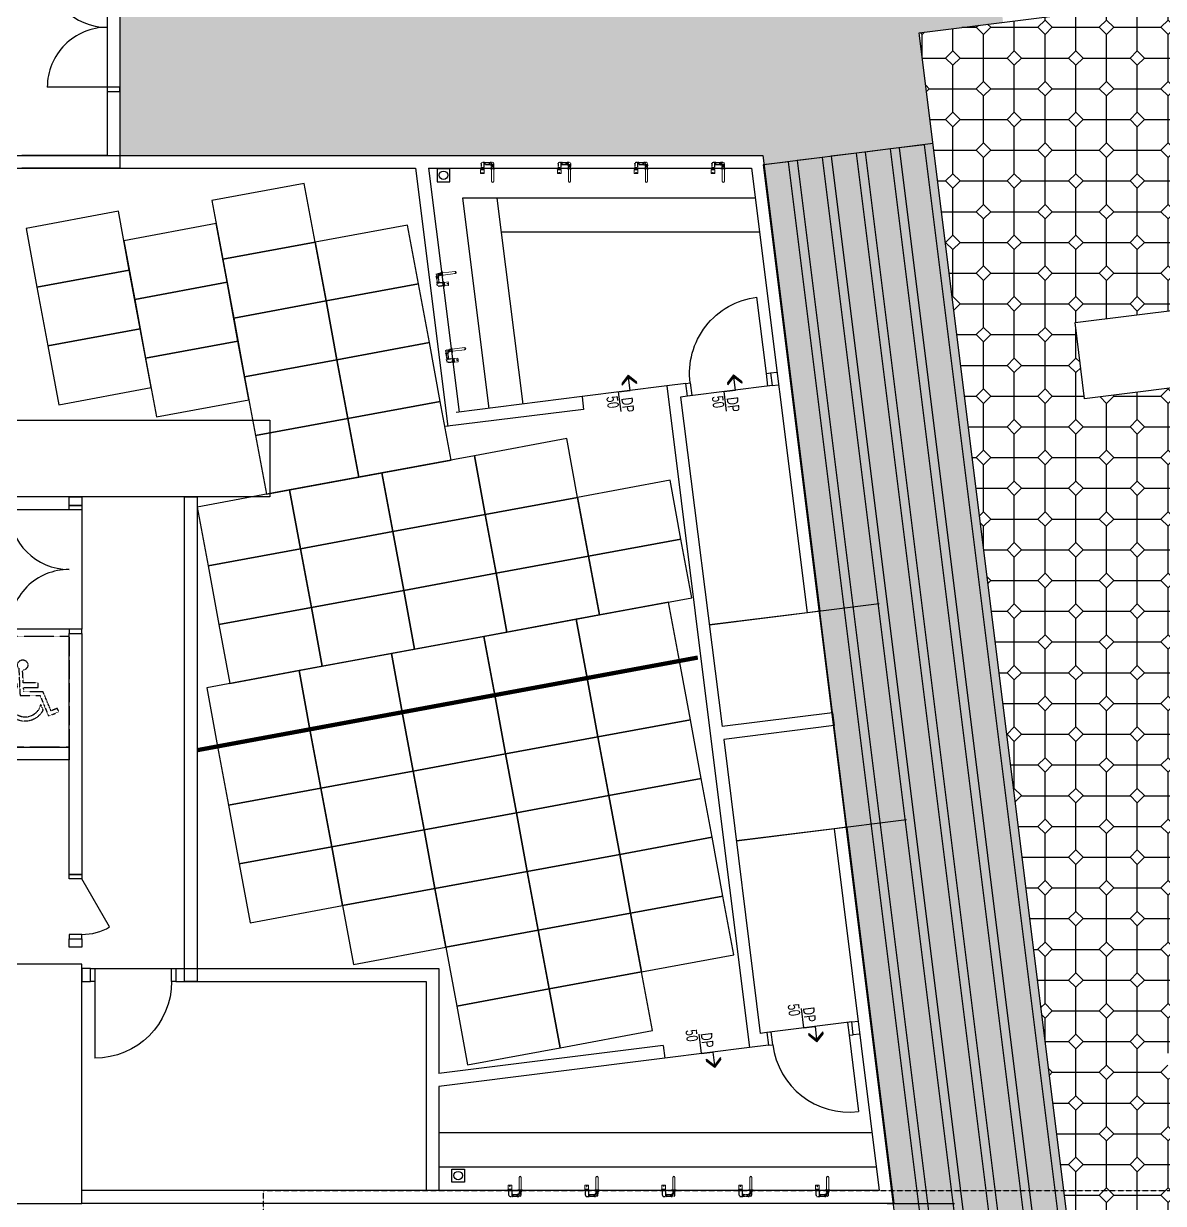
# Model space of a CAD drawing. Header units: millimetres. Extents: x 54321 to 643206, y 47154 to 1199119.
# Drawn here: x 135395 to 148740, y 84680 to 98500 of the extents above; entities that cross this region are included whole.
import ezdxf

# ---------------------------------------------------------------- set-up
doc = ezdxf.new("R2010")
doc.units = ezdxf.units.MM
for name, pattern in [('04 RT1 - COL FACILITY$0$DASHED', [0.75, 0.5, -0.25]), ('08 RT1 -  CORE FACILITY$0$10 RT1 -  CORE LV9-69$0$10 RT1 -  CORE LV9-69$0$DASHDOT2', [0.5, 0.25, -0.125, 0, -0.125]), ('09 RT1 - POD - FACILITY$0$DASHDOT2', [0.5, 0.25, -0.125, 0, -0.125]), ('09 RT1 - POD - FACILITY$0$GF_BP03$0$AED140162_P3_FP01$0$DASHED', [0.75, 0.5, -0.25]), ('09 RT1 - POD - FACILITY$0$GF_BP03$0$AED140162_P3_FP01$0$HIDDEN2', [4.7625, 3.175, -1.5875])]:
    doc.linetypes.add(name, pattern=pattern)
for name, color, linetype in [('+AT9-HATCH', 8, 'Continuous'), ('+AT9_Hardscape', 1, 'Continuous'), ('+AT9_Hatch', 251, 'Continuous'), ('04 RT1 - COL FACILITY$0$AM-DROP LINE', 7, 'Continuous'), ('08 RT1 -  CORE FACILITY$0$10 RT1 -  CORE LV9-69$0$10 RT1 -  CORE LV9-69$0$AM-BLDG', 1, 'Continuous'), ('08 RT1 -  CORE FACILITY$0$10 RT1 -  CORE LV9-69$0$10 RT1 -  CORE LV9-69$0$AM-DOOR', 4, 'Continuous'), ('08 RT1 -  CORE FACILITY$0$10 RT1 -  CORE LV9-69$0$10 RT1 -  CORE LV9-69$0$AM-DROP', 7, 'Continuous'), ('09 RT1 - POD - FACILITY$0$AM-BLDG', 1, 'Continuous'), ('09 RT1 - POD - FACILITY$0$AM-BWK 2', 2, 'Continuous'), ('09 RT1 - POD - FACILITY$0$AM-DOOR', 4, 'Continuous'), ('09 RT1 - POD - FACILITY$0$AM-DROP', 7, 'Continuous'), ('09 RT1 - POD - FACILITY$0$AM-DROP LINE', 7, 'Continuous'), ('09 RT1 - POD - FACILITY$0$AM-DROP TEXT', 7, 'Continuous'), ('09 RT1 - POD - FACILITY$0$AM-FLOOR', 2, 'Continuous'), ('09 RT1 - POD - FACILITY$0$AM-LOW WALL', 2, 'Continuous'), ('09 RT1 - POD - FACILITY$0$AM-SANITARY', 4, 'Continuous'), ('X-COL PODIUM$0$FCOL TWR B3-TF', 6, 'Continuous')]:
    doc.layers.add(name, color=color, linetype=linetype)
doc.styles.add('09 RT1 - POD - FACILITY$0$romans', font='cast.shx', dxfattribs={"width": 0.85, "height": 0.8})
pattern_1 = [(0, (4519.18, -35824.1), (360, 360), [550.293, -169.707]), (90, (4434.33, -35739.26), (-360, 360), [550.293, -169.707]), (45, (4709.5, -35464.1), (-360.0008, 360.0008), [120, -389.118]), (315, (4709.5, -35464.1), (360.0008, 360.0008), [120, -389.118]), (45, (4794.33, -35548.97), (-360.0008, 360.0008), [120, -389.118]), (315, (4794.33, -35379.26), (360.0008, 360.0008), [120, -389.118])]

# ---------------------------------------------------------------- blocks, each defined once
blk = doc.blocks.new('08 RT1 -  CORE FACILITY$0$10 RT1 -  CORE LV9-69$0$10 RT1 -  CORE LV9-69$0$SC_OKU')
at = {"layer": '08 RT1 -  CORE FACILITY$0$10 RT1 -  CORE LV9-69$0$10 RT1 -  CORE LV9-69$0$AM-DOOR', "color": 8, "linetype": '08 RT1 -  CORE FACILITY$0$10 RT1 -  CORE LV9-69$0$10 RT1 -  CORE LV9-69$0$DASHDOT2', "extrusion": (-7.88859e-19, -1.72634e-07, 1)}
for p, q in [((526995, 342116, -918000), (527093, 342355, -918000)), ((527093, 342355, -918000), (527214, 342306, -918000)), ((527214, 342306, -918000), (527197, 342265, -918000)), ((527000, 342219, -918000), (527028, 342285, -918000)), ((527123, 342295, -918000), (527029, 342071, -918000)), ((527197, 342265, -918000), (527123, 342295, -918000)), ((526745, 341795, -918000), (526760, 342116, -918000)), ((526760, 342116, -918000), (526995, 342116, -918000)), ((526804, 342071, -918000), (526801, 342019, -918000)), ((527029, 342071, -918000), (526804, 342071, -918000)), ((526722, 341974, -918000), (526726, 342025, -918000)), ((526798, 341967, -918000), (526789, 341817, -918000)), ((526973, 341967, -918000), (526798, 341967, -918000)), ((526801, 342019, -918000), (526973, 342019, -918000)), ((526973, 342019, -918000), (526973, 341967, -918000))]:
    blk.add_line(p, q, dxfattribs=at)
at = {"layer": '08 RT1 -  CORE FACILITY$0$10 RT1 -  CORE LV9-69$0$10 RT1 -  CORE LV9-69$0$AM-DOOR', "color": 8, "linetype": '08 RT1 -  CORE FACILITY$0$10 RT1 -  CORE LV9-69$0$10 RT1 -  CORE LV9-69$0$DASHDOT2', "extrusion": (-7.88859e-19, -1.72634e-07, 1), "elevation": -918000}
blk.add_lwpolyline([(526435, 342718), (526435, 341418), (527335, 341418), (527335, 342718)], close=True, dxfattribs=at)
at = {"layer": '08 RT1 -  CORE FACILITY$0$10 RT1 -  CORE LV9-69$0$10 RT1 -  CORE LV9-69$0$AM-DOOR', "color": 8, "linetype": '08 RT1 -  CORE FACILITY$0$10 RT1 -  CORE LV9-69$0$10 RT1 -  CORE LV9-69$0$DASHDOT2', "extrusion": (-7.88859e-19, -1.72634e-07, 1)}
for centre, radius, start, end in [((526819, 342184, -918000), 232, 25.8589, 245.0984), ((526819, 342184, -918000), 184, 11.0094, 239.5833), ((526791, 341757, -918000), 60.2, 140.4252, 92.2716)]:
    blk.add_arc(centre, radius, start, end, dxfattribs=at)
blk = doc.blocks.new('*U40')
blk.add_line((613, 325), (50, 0))
for points in [[(0, 0), (50, 0), (50, -150), (0, -150)], [(750, 0), (700, 0), (700, -150), (750, -150)]]:
    blk.add_lwpolyline(points, close=True)
blk.add_arc((50, 0), 650, 0, 30)
blk = doc.blocks.new('*U52')
for p, q in [((-700, -75), (-700, -775)), ((700, -75), (700, -775))]:
    blk.add_line(p, q)
for points in [[(-750, 75), (-700, 75), (-700, -75), (-750, -75)], [(750, 75), (700, 75), (700, -75), (750, -75)]]:
    blk.add_lwpolyline(points, close=True)
for centre, start, end in [((-700, -75), 270, 0), ((700, -75), 180, 270)]:
    blk.add_arc(centre, 700, start, end)
blk = doc.blocks.new('*U56')
blk.add_line((50, 75), (50, 975))
for points in [[(0, -75), (50, -75), (50, 75), (0, 75)], [(950, -75), (1000, -75), (1000, 75), (950, 75)]]:
    blk.add_lwpolyline(points, close=True)
blk.add_arc((50, 75), 900, 0, 90)
blk = doc.blocks.new('09 RT1 - POD - FACILITY$0$TAP_ABUL')
at = {"lineweight": 0}
for p, q in [((-27, 0), (-27, 9)), ((0, 9), (-27, 9)), ((0, 9), (-27, 9)), ((0, 9), (-27, 9)), ((0, 0), (-27, 0)), ((0, 0), (26, 0)), ((27, 0), (27, 9)), ((93, 0), (93, 9)), ((94, 0), (120, 0)), ((147, 9), (120, 9)), ((147, 0), (147, 9)), ((21, -9), (-21, -9)), ((-21, -9), (-21, -52)), ((-20, -53), (0, -53)), ((-18, -7), (-18, -3)), ((-18, -9), (-18, -3)), ((20, -53), (0, -53)), ((18, -7), (18, -3)), ((18, -9), (18, -3)), ((21, -9), (21, -52)), ((108, -148), (108, 0)), ((147, 0), (120, 0)), ((133, -148), (133, 0)), ((147, 0), (133, 0))]:
    blk.add_line(p, q, dxfattribs=at)
at = {"color": 252, "linetype": '09 RT1 - POD - FACILITY$0$GF_BP03$0$AED140162_P3_FP01$0$DASHED', "ltscale": 0.05}
for p, q in [((-14, 64), (-14, 9)), ((-13, 12), (-14, 14)), ((14, 14), (-14, 14)), ((-13, 12), (-13, 9)), ((13, 12), (-13, 12)), ((0, 78), (19, 78)), ((13, 12), (14, 14)), ((13, 12), (13, 9)), ((14, 14), (19, 14)), ((14, 14), (14, 9)), ((21, 78), (29, 78)), ((21, 16), (21, 78)), ((23, 51), (29, 51)), ((29, 78), (29, 51)), ((30, 77), (29, 78)), ((30, 51), (29, 51)), ((30, 64), (30, 77)), ((33, 74), (30, 74)), ((30, 64), (30, 51)), ((33, 54), (30, 54)), ((33, 54), (33, 74)), ((33, 74), (82, 74)), ((33, 54), (82, 54)), ((82, 74), (85, 73)), ((82, 74), (87, 74)), ((82, 54), (85, 55)), ((82, 54), (87, 54)), ((85, 73), (87, 73)), ((85, 64), (85, 73)), ((85, 64), (85, 55)), ((85, 55), (87, 55)), ((87, 77), (87, 78)), ((87, 78), (104, 78)), ((87, 64), (87, 77)), ((87, 64), (87, 51)), ((87, 51), (87, 50)), ((87, 50), (104, 50)), ((105, 77), (104, 78)), ((105, 51), (104, 50)), ((105, 64), (105, 77)), ((120, 75), (105, 75)), ((105, 64), (105, 51)), ((106, 53), (105, 53)), ((105, 15), (135, 15)), ((105, 9), (105, 15)), ((120, 48), (108, 48)), ((108, 48), (108, 48)), ((108, 48), (108, 37)), ((108, 37), (108, 36)), ((108, 36), (120, 36)), ((108, 15), (108, 30)), ((133, 30), (108, 30)), ((109, 49), (109, 48)), ((109, 49), (109, 48)), ((109, 36), (109, 30)), ((110, 36), (110, 30)), ((132, 48), (120, 48)), ((132, 36), (120, 36)), ((130, 36), (130, 30)), ((131, 36), (130, 36)), ((131, 64), (131, 48)), ((131, 36), (131, 30)), ((132, 48), (132, 48)), ((132, 48), (132, 37)), ((132, 37), (132, 36)), ((133, 15), (133, 30)), ((135, 9), (135, 15))]:
    blk.add_line(p, q, dxfattribs=at)
at = {"linetype": '09 RT1 - POD - FACILITY$0$GF_BP03$0$AED140162_P3_FP01$0$HIDDEN2', "lineweight": 0, "ltscale": 50}
for p, q in [((0, 9), (27, 9)), ((0, 9), (27, 9)), ((16, 9), (27, 9)), ((93, 9), (120, 9))]:
    blk.add_line(p, q, dxfattribs=at)
at = {"color": 252, "linetype": '09 RT1 - POD - FACILITY$0$GF_BP03$0$AED140162_P3_FP01$0$HIDDEN2', "ltscale": 50}
blk.add_line((82, 54), (82, 74), dxfattribs=at)
at = {"color": 251, "linetype": '09 RT1 - POD - FACILITY$0$GF_BP03$0$AED140162_P3_FP01$0$HIDDEN2'}
blk.add_circle((0, -45), 5, dxfattribs=at)
at = {"lineweight": 0}
for points in [[(-27, 0), (-27, 0), (-27, 0), (-27, 0)], [(-21, 0), (-19, 0), (-18, -1), (-18, -3)], [(18, -3), (18, -1), (19, 0), (21, 0)], [(27, 0), (27, 0), (27, 0), (26, 0)], [(94, 0), (93, 0), (93, 0), (93, 0)], [(147, 0), (147, 0), (147, 0), (147, 0)], [(-20, -53), (-21, -53), (-21, -52), (-21, -52)], [(21, -52), (21, -52), (21, -53), (20, -53)], [(21, -52), (21, -52), (21, -53), (20, -53)]]:
    blk.add_open_spline(points, degree=3, dxfattribs=at)
at = {"color": 252, "linetype": '09 RT1 - POD - FACILITY$0$GF_BP03$0$AED140162_P3_FP01$0$DASHED', "ltscale": 0.05}
for points in [[(-14, 64), (-14, 72), (-8, 78), (0, 78)], [(19, 78), (19, 78), (19, 78), (20, 78)], [(21, 16), (21, 15), (20, 14), (19, 14)], [(21, 78), (21, 78), (20, 78), (20, 78)], [(21, 48), (21, 50), (21, 51), (23, 51)], [(106, 53), (108, 53), (109, 51), (109, 49)], [(108, 48), (110, 48), (112, 48), (114, 48)], [(114, 37), (112, 36), (110, 36), (108, 37)], [(114, 48), (118, 48), (122, 48), (126, 48)], [(126, 37), (122, 36), (118, 36), (114, 37)], [(120, 75), (126, 75), (131, 70), (131, 64)], [(126, 48), (128, 48), (130, 48), (132, 48)], [(132, 37), (130, 36), (128, 36), (126, 37)]]:
    blk.add_open_spline(points, degree=3, dxfattribs=at)
at = {"lineweight": 0}
for points in [[(133, -140), (133, -147), (127, -153), (120, -153), (113, -153), (108, -147), (108, -140)], [(133, -148), (133, -155), (127, -160), (120, -160), (113, -160), (108, -155), (108, -148)]]:
    blk.add_open_spline(points, degree=3, knots=[0, 0, 0, 0, 1, 1, 1, 2, 2, 2, 2], dxfattribs=at)
blk = doc.blocks.new('09 RT1 - POD - FACILITY$0$AM-DROP')
at = {"layer": '09 RT1 - POD - FACILITY$0$AM-DROP LINE', "ltscale": 0.5}
blk.add_lwpolyline([(0, 0), (-613, 0), (-613, -360), (-1027, -360)], dxfattribs=at)
for points in [[(-1027, -360), (-1095, -360), (-874, -139), (-807, -139)], [(-1027, -360), (-1095, -360), (-874, -581), (-807, -581)]]:
    blk.add_lwpolyline(points, close=True, dxfattribs=at)
for points in [[(-807, -139), (-874, -139), (-1027, -360), (-1095, -360)], [(-807, -581), (-874, -581), (-1027, -360), (-1095, -360)]]:
    blk.add_solid(points, dxfattribs=at)
at = {"layer": '09 RT1 - POD - FACILITY$0$AM-DROP TEXT', "ltscale": 0.5, "style": '09 RT1 - POD - FACILITY$0$romans', "width": 0.7}
for tag, p, flags in [('100', (-645, 45), 4), ('DP', (-506, -414), 8)]:
    blk.add_attdef(tag, p, '', height=360, dxfattribs=dict(at, flags=flags))
blk = doc.blocks.new('*U60')
for p, q in [((-700, -75), (-700, -775)), ((700, -75), (700, -775))]:
    blk.add_line(p, q)
for points in [[(-750, 75), (-700, 75), (-700, -75), (-750, -75)], [(750, 75), (700, 75), (700, -75), (750, -75)]]:
    blk.add_lwpolyline(points, close=True)
for centre, start, end in [((-700, -75), 270, 0), ((700, -75), 180, 270)]:
    blk.add_arc(centre, 700, start, end)
blk = doc.blocks.new('ARCHITECT')
at = {"layer": '04 RT1 - COL FACILITY$0$AM-DROP LINE', "color": 8, "linetype": '04 RT1 - COL FACILITY$0$DASHED', "ltscale": 5}
blk.add_lwpolyline([(-10205, -4075), (16870, -4075), (16870, 6250), (31920, 6250), (31920, 25600), (16670, 25600), (16670, 25600), (13519, 25600), (13519, 27525), (13519, 27525), (13520, 44550), (13520, 44550), (13520, 46350), (13520, 46350), (13520, 49200), (-5380, 49200), (-5380, 38725), (-6305, 38725), (-6305, 31725), (445, 31725), (445, 29600), (-10205, 29600)], close=True, dxfattribs=at)
at = {"layer": '08 RT1 -  CORE FACILITY$0$10 RT1 -  CORE LV9-69$0$10 RT1 -  CORE LV9-69$0$AM-BLDG', "color": 8}
for points in [[(14744, 14375), (14744, 14275), (14594, 14275), (14594, 14375)], [(14594, 12775), (14744, 12775), (14744, 9950), (14594, 9950)], [(14744, 9200), (14744, 9100), (14594, 9100), (14594, 9200)]]:
    blk.add_lwpolyline(points, close=True, dxfattribs=at)
at = {"layer": '08 RT1 -  CORE FACILITY$0$10 RT1 -  CORE LV9-69$0$10 RT1 -  CORE LV9-69$0$AM-BLDG', "color": 8, "elevation": 0}
blk.add_lwpolyline([(13844, 11444), (14594, 11444), (14594, 11294), (13844, 11294)], close=True, dxfattribs=at)
at = {"layer": '08 RT1 -  CORE FACILITY$0$10 RT1 -  CORE LV9-69$0$10 RT1 -  CORE LV9-69$0$AM-DROP', "color": 8}
blk.add_line((14744, 14225), (14744, 12825), dxfattribs=at)
at = {"layer": '09 RT1 - POD - FACILITY$0$AM-BLDG', "color": 8}
for p, q in [((13820, 18375, 0), (22716, 18375, 0)), ((22716, 18375), (23383, 13036)), ((13820, 18225, 0), (18651, 18225)), ((18651, 18225), (19029, 15201)), ((18802, 18225), (22583, 18225)), ((18802, 18225), (19161, 15368)), ((22583, 18225), (23234, 13017)), ((22807, 15827), (22882, 15836)), ((21815, 15703), (21592, 15675)), ((22826, 15678), (22900, 15687)), ((20600, 15549), (19127, 15364)), ((20600, 15548), (20618, 15399)), ((21834, 15554), (21753, 15544)), ((20618, 15400), (18995, 15198)), ((23383, 13036), (23234, 13017)), ((23532, 11845), (22242, 11684)), ((23532, 11845), (23550, 11696)), ((23550, 11696), (22260, 11535)), ((23699, 10506), (23550, 10487)), ((23699, 10506), (24249, 6100)), ((23550, 10487), (24079, 6250)), ((23757, 8225), (23831, 8234)), ((22765, 8101), (22684, 8091)), ((23776, 8076), (23850, 8085)), ((21549, 7949), (18924, 7621)), ((21549, 7949), (21568, 7800)), ((22783, 7952), (22560, 7924)), ((18774, 7779), (18774, 6250)), ((21568, 7800), (18924, 7470)), ((18924, 7470), (18924, 6250)), ((24079, 6250), (14744, 6250)), ((24249, 6100), (14744, 6100))]:
    blk.add_line(p, q, dxfattribs=at)
at = {"layer": '09 RT1 - POD - FACILITY$0$AM-BLDG', "color": 8, "elevation": 0}
for points in [[(10819, 21525), (15189, 21525), (15189, 18225), (14039, 18225)], [(10819, 21375), (15039, 21375), (15039, 18375), (14039, 18375)]]:
    blk.add_lwpolyline(points, dxfattribs=at)
at = {"layer": '09 RT1 - POD - FACILITY$0$AM-BLDG', "color": 8}
for points in [[(21592, 15675), (22093, 11666)], [(21753, 15544), (22242, 11684)], [(22093, 11666), (22560, 7924)], [(22260, 11535), (22684, 8091)], [(15842, 8850), (18924, 8850), (18924, 7621)], [(15844, 8700), (18774, 8700), (18774, 7454)]]:
    blk.add_lwpolyline(points, dxfattribs=at)
for points in [[(15944, 14375), (16094, 14375), (16094, 8700), (15944, 8700)], [(14744, 8700), (14844, 8700), (14844, 8850), (14744, 8850)]]:
    blk.add_lwpolyline(points, close=True, dxfattribs=at)
at = {"layer": '09 RT1 - POD - FACILITY$0$AM-BWK 2', "color": 8, "linetype": '09 RT1 - POD - FACILITY$0$DASHDOT2', "ltscale": 2, "const_width": 50}
blk.add_lwpolyline([(21955, 12493), (16094, 11408)], dxfattribs=at)
at = {"layer": '09 RT1 - POD - FACILITY$0$AM-DROP', "color": 8}
for p, q in [((14894, 8850), (15794, 8850)), ((15844, 8850), (15844, 8700))]:
    blk.add_line(p, q, dxfattribs=at)
at = {"layer": '09 RT1 - POD - FACILITY$0$AM-DROP LINE', "color": 8}
for p, q in [((22627, 17875), (19199, 17875)), ((19199, 17875), (19510, 15412)), ((19602, 17875), (19907, 15462)), ((22677, 17475), (19653, 17475)), ((21592, 15675), (20600, 15551)), ((22826, 15678), (21834, 15554)), ((23757, 8225), (22765, 8101)), ((22560, 7924), (21568, 7800)), ((23986, 6925), (18924, 6925)), ((24036, 6525), (18924, 6525))]:
    blk.add_line(p, q, dxfattribs=at)
at = {"layer": '09 RT1 - POD - FACILITY$0$AM-FLOOR', "color": 8}
for points in [[(16266, 17847), (16394, 17158), (17475, 17359), (17348, 18047)], [(14090, 17520), (14217, 16831), (15299, 17032), (15171, 17720)], [(15235, 17376), (15362, 16688), (16444, 16888), (16317, 17576)], [(17475, 17359), (17603, 16670), (18685, 16871), (18557, 17559)], [(16394, 17158), (16521, 16470), (17603, 16670), (17475, 17359)], [(14217, 16831), (14345, 16143), (15426, 16343), (15299, 17032)], [(15362, 16688), (15490, 15999), (16571, 16200), (16444, 16888)], [(17603, 16670), (17730, 15982), (18812, 16182), (18685, 16871)], [(16521, 16470), (16649, 15782), (17730, 15982), (17603, 16670)], [(14345, 16143), (14472, 15455), (15554, 15655), (15426, 16343)], [(15490, 15999), (15617, 15311), (16699, 15511), (16571, 16200)], [(17730, 15982), (17858, 15294), (18940, 15494), (18812, 16182)], [(16649, 15782), (16776, 15093), (17858, 15294), (17730, 15982)], [(17858, 15294), (17985, 14605), (19067, 14806), (18940, 15494)], [(16776, 15093), (16904, 14405), (17985, 14605), (17858, 15294)], [(19339, 14856), (19466, 14168), (20548, 14368), (20421, 15057)], [(18257, 14656), (18385, 13968), (19466, 14168), (19339, 14856)], [(17176, 14456), (17303, 13767), (18385, 13968), (18257, 14656)], [(20548, 14368), (20676, 13680), (21757, 13880), (21630, 14569)], [(16094, 14255), (16222, 13567), (17303, 13767), (17176, 14456)], [(19466, 14168), (19594, 13480), (20676, 13680), (20548, 14368)], [(18385, 13968), (18512, 13279), (19594, 13480), (19466, 14168)], [(17303, 13767), (17431, 13079), (18512, 13279), (18385, 13968)], [(20676, 13680), (20803, 12992), (21885, 13192), (21757, 13880)], [(16222, 13567), (16349, 12879), (17431, 13079), (17303, 13767)], [(19594, 13480), (19721, 12791), (20803, 12992), (20676, 13680)], [(18512, 13279), (18640, 12591), (19721, 12791), (19594, 13480)], [(17431, 13079), (17558, 12391), (18640, 12591), (18512, 13279)], [(20531, 12941), (20659, 12253), (21740, 12453), (21613, 13142)], [(16349, 12879), (16477, 12190), (17558, 12391), (17431, 13079)], [(19449, 12741), (19577, 12053), (20659, 12253), (20531, 12941)], [(18368, 12541), (18495, 11852), (19577, 12053), (19449, 12741)], [(17286, 12340), (17414, 11652), (18495, 11852), (18368, 12541)], [(20659, 12253), (20786, 11565), (21868, 11765), (21740, 12453)], [(16205, 12140), (16332, 11452), (17414, 11652), (17286, 12340)], [(19577, 12053), (19704, 11364), (20786, 11565), (20659, 12253)], [(18495, 11852), (18623, 11164), (19704, 11364), (19577, 12053)], [(17414, 11652), (17541, 10964), (18623, 11164), (18495, 11852)], [(20786, 11565), (20913, 10876), (21995, 11077), (21868, 11765)], [(16332, 11452), (16460, 10763), (17541, 10964), (17414, 11652)], [(19704, 11364), (19832, 10676), (20913, 10876), (20786, 11565)], [(18623, 11164), (18750, 10476), (19832, 10676), (19704, 11364)], [(17541, 10964), (17669, 10275), (18750, 10476), (18623, 11164)], [(20913, 10876), (21041, 10188), (22123, 10388), (21995, 11077)], [(16460, 10763), (16587, 10075), (17669, 10275), (17541, 10964)], [(19832, 10676), (19959, 9988), (21041, 10188), (20913, 10876)], [(18750, 10476), (18878, 9787), (19959, 9988), (19832, 10676)], [(17669, 10275), (17796, 9587), (18878, 9787), (18750, 10476)], [(21041, 10188), (21168, 9500), (22250, 9700), (22123, 10388)], [(16587, 10075), (16715, 9387), (17796, 9587), (17669, 10275)], [(19959, 9988), (20087, 9299), (21168, 9500), (21041, 10188)], [(18878, 9787), (19005, 9099), (20087, 9299), (19959, 9988)], [(17796, 9587), (17924, 8899), (19005, 9099), (18878, 9787)], [(21168, 9500), (21296, 8811), (22378, 9012), (22250, 9700)], [(20087, 9299), (20214, 8611), (21296, 8811), (21168, 9500)], [(19005, 9099), (19133, 8411), (20214, 8611), (20087, 9299)], [(20214, 8611), (20342, 7923), (21423, 8123), (21296, 8811)], [(19133, 8411), (19260, 7723), (20342, 7923), (20214, 8611)]]:
    blk.add_lwpolyline(points, close=True, dxfattribs=at)
at = {"layer": '09 RT1 - POD - FACILITY$0$AM-LOW WALL', "color": 8}
for p, q in [((23383, 13036), (23359, 13222)), ((23234, 13017), (22093, 12875)), ((23550, 10487), (22409, 10345))]:
    blk.add_line(p, q, dxfattribs=at)
at = {"layer": '09 RT1 - POD - FACILITY$0$AM-SANITARY', "color": 8}
for points in [[(19053, 18217), (18903, 18217), (18903, 18067), (19053, 18067)], [(19225, 6350), (19075, 6350), (19075, 6500), (19225, 6500)]]:
    blk.add_lwpolyline(points, close=True, dxfattribs=at)
for centre in [(18978, 18142), (19150, 6425)]:
    blk.add_circle(centre, 50, dxfattribs=at)
at = {"layer": '08 RT1 -  CORE FACILITY$0$10 RT1 -  CORE LV9-69$0$10 RT1 -  CORE LV9-69$0$AM-BLDG', "color": 8, "xscale": -1, "rotation": 180}
blk.add_blockref('08 RT1 -  CORE FACILITY$0$10 RT1 -  CORE LV9-69$0$10 RT1 -  CORE LV9-69$0$SC_OKU', (-512740, 354163, 918000), dxfattribs=at)
at = {"layer": '08 RT1 -  CORE FACILITY$0$10 RT1 -  CORE LV9-69$0$10 RT1 -  CORE LV9-69$0$AM-DOOR', "color": 8, "rotation": 270}
for name, p in [('*U52', (14669, 13525)), ('*U40', (14744, 9950))]:
    blk.add_blockref(name, p, dxfattribs=at)
at = {"layer": '09 RT1 - POD - FACILITY$0$AM-DOOR', "color": 8}
for name, p, rotation in [('*U60', (15114, 19875, 0), 270), ('*U56', (23766, 8150), 187.1209065535876)]:
    blk.add_blockref(name, p, dxfattribs=dict(at, rotation=rotation))
at = {"layer": '09 RT1 - POD - FACILITY$0$AM-DOOR', "color": 8, "xscale": -1}
for p, rotation in [((22817, 15753), 7.120906553655549), ((14844, 8775), 180)]:
    blk.add_blockref('*U56', p, dxfattribs=dict(at, rotation=rotation))
at = {"layer": '09 RT1 - POD - FACILITY$0$AM-DROP LINE', "color": 8}
ref = blk.add_blockref('09 RT1 - POD - FACILITY$0$AM-DROP', (21057, 15376), dxfattribs=dict(at, xscale=-0.3750000000000518, yscale=0.3750000000000518, zscale=0.3750000000000518, rotation=97.12090655359604))
ref.add_attrib('DP', 'DP', (21058, 15531), dxfattribs={"layer": '09 RT1 - POD - FACILITY$0$AM-DROP TEXT', "height": 135, "rotation": 97.1209, "style": '09 RT1 - POD - FACILITY$0$romans', "text_generation_flag": 6, "width": 0.7})
ref.add_attrib('100', ' 50', (20879, 15581), dxfattribs={"layer": '09 RT1 - POD - FACILITY$0$AM-DROP TEXT', "height": 135, "rotation": 97.1209, "style": '09 RT1 - POD - FACILITY$0$romans', "text_generation_flag": 6, "width": 0.7})
ref = blk.add_blockref('09 RT1 - POD - FACILITY$0$AM-DROP', (22291, 15380), dxfattribs=dict(at, xscale=-0.3750000000000518, yscale=0.3750000000000518, zscale=0.3750000000000518, rotation=97.12090655359604))
ref.add_attrib('DP', 'DP', (22292, 15535), dxfattribs={"layer": '09 RT1 - POD - FACILITY$0$AM-DROP TEXT', "height": 135, "rotation": 97.1209, "style": '09 RT1 - POD - FACILITY$0$romans', "text_generation_flag": 6, "width": 0.7})
ref.add_attrib('100', ' 50', (22113, 15584), dxfattribs={"layer": '09 RT1 - POD - FACILITY$0$AM-DROP TEXT', "height": 135, "rotation": 97.1209, "style": '09 RT1 - POD - FACILITY$0$romans', "text_generation_flag": 6, "width": 0.7})
ref = blk.add_blockref('09 RT1 - POD - FACILITY$0$AM-DROP', (23165, 8383), dxfattribs=dict(at, xscale=0.3750000000000522, yscale=0.3750000000000522, zscale=0.3750000000000522, rotation=97.12090655364807))
ref.add_attrib('DP', 'DP', (23185, 8389), dxfattribs={"layer": '09 RT1 - POD - FACILITY$0$AM-DROP TEXT', "height": 135, "rotation": 97.1209, "style": '09 RT1 - POD - FACILITY$0$romans', "text_generation_flag": 6, "width": 0.7})
ref.add_attrib('100', ' 50', (23002, 8462), dxfattribs={"layer": '09 RT1 - POD - FACILITY$0$AM-DROP TEXT', "height": 135, "rotation": 97.1209, "style": '09 RT1 - POD - FACILITY$0$romans', "text_generation_flag": 6, "width": 0.7})
ref = blk.add_blockref('09 RT1 - POD - FACILITY$0$AM-DROP', (21968, 8082), dxfattribs=dict(at, xscale=0.3750000000000522, yscale=0.3750000000000522, zscale=0.3750000000000522, rotation=97.12090655364807))
ref.add_attrib('DP', 'DP', (21988, 8089), dxfattribs={"layer": '09 RT1 - POD - FACILITY$0$AM-DROP TEXT', "height": 135, "rotation": 97.1209, "style": '09 RT1 - POD - FACILITY$0$romans', "text_generation_flag": 6, "width": 0.7})
ref.add_attrib('100', ' 50', (21805, 8162), dxfattribs={"layer": '09 RT1 - POD - FACILITY$0$AM-DROP TEXT', "height": 135, "rotation": 97.1209, "style": '09 RT1 - POD - FACILITY$0$romans', "text_generation_flag": 6, "width": 0.7})
at = {"layer": '09 RT1 - POD - FACILITY$0$AM-SANITARY', "color": 8}
for p in [(19433, 18216), (20333, 18216), (21233, 18216), (22133, 18216)]:
    blk.add_blockref('09 RT1 - POD - FACILITY$0$TAP_ABUL', p, dxfattribs=at)
at = {"layer": '09 RT1 - POD - FACILITY$0$AM-SANITARY', "color": 8, "rotation": 97.20097755485997}
for p in [(18983, 16866), (19095, 15973)]:
    blk.add_blockref('09 RT1 - POD - FACILITY$0$TAP_ABUL', p, dxfattribs=at)
at = {"layer": '09 RT1 - POD - FACILITY$0$AM-SANITARY', "color": 8, "xscale": -1, "rotation": 180}
for p in [(19755, 6259), (20655, 6259), (21555, 6259), (22455, 6259), (23355, 6259)]:
    blk.add_blockref('09 RT1 - POD - FACILITY$0$TAP_ABUL', p, dxfattribs=at)

msp = doc.modelspace()

# ---------------------------------------------------------------- hatches: boundary and pattern name
at = {"layer": '+AT9-HATCH'}
h = msp.add_hatch(dxfattribs=at)
h.set_pattern_fill('GRAVEL', color=252, scale=15, angle=270)
h.set_pattern_definition([(138.0127875, (4911738.24, 2776781.783), (-3428.99999979, 3048.00000024), [51.258216, -5074.572546]), (94.969741, (4911700.14, 2776816.073), (381.000021705, -4571.99999819), [87.960708, -8708.107334]), (42.5104471, (4911692.52, 2776903.703), (-4190.99999854, -3810.00000161), [62.022228, -6140.20842]), (177.273689, (4911597.27, 2777052.293), (7619.99999996, -381.0000008), [80.100678, -7929.965614]), (202.83365418, (4911517.26, 2777056.103), (4571.999999933, 1905.00000016), [78.545055, -7775.971162]), (267.273689, (4911444.87, 2777025.623), (381.0000008, 7619.99999996), [80.100678, -7929.965614]), (307.69424047, (4911441.06, 2776945.613), (-3810.000000285, 4952.99999978), [105.92905, -10486.967297]), (342.25532837, (4911505.83, 2776861.793), (8381.99999977, -2667.000000717), [100.007928, -9900.78849]), (31.42956562, (4911601.08, 2776831.313), (4952.999999734, 3048.00000043), [80.37195, -7956.831855]), (85.2363583, (4911669.66, 2776873.223), (-381.00000066, -4190.99999994), [91.756992, -4496.090543]), (132.3974378, (4911677.28, 2776964.663), (-4191.00000016, 4571.999999854), [118.661688, -11747.515877]), (48.8140748, (4911593.46, 2776675.103), (2286.00000019, 2666.99999984), [40.50068, -4009.584874]), (81.4692344, (4911620.13, 2776705.583), (-761.999999136, -4953.000000133), [77.052297, -7628.19585]), (135, (4911631.56, 2776781.78), (-381, 5e-13), [53.8814, -484.933966]), (113.1985905, (4911677.28, 2776808.453), (761.99999987, -1905.00000005), [29.016198, -2872.593355]), (201.8014095, (4911665.85, 2776835.12), (1143, 381.0000001), [41.034843, -2010.712949]), (300.9637565, (4911627.75, 2776819.88), (761.99999996, -1143), [66.64795, -2154.944723]), (71.5650512, (4911662.04, 2776762.73), (-381, -762), [48.19307, -1156.634718]), (286.38954033, (4911665.85, 2777056.103), (1143, -3810), [67.5132, -6683.824]), (340.34617594, (4911684.9, 2776991.333), (-4190.99999995, 1524.00000014), [56.63984, -5607.332352]), (203.1985905, (4911738.24, 2776762.733), (1905.00000005, 761.99999987), [58.032015, -2843.577538]), (253.61045967, (4911684.9, 2776739.873), (1142.99999973, 3810.00000008), [67.5132, -6683.824]), (249.4439548, (4911429.63, 2777056.103), (762, 1905), [65.10528, -3190.160147]), (204.7751406, (4911406.77, 2776995.143), (4190.99999897, 1905.00000227), [54.550818, -5400.539007]), (336.8014095, (4911357.24, 2776758.923), (1905.00000005, -761.9999999), [58.032015, -2843.577538]), (287.35402464, (4911410.58, 2776736.063), (-1524.00000032, 4952.9999999), [63.86741, -6322.856397]), (339.4439548, (4911357.24, 2776945.613), (-1905, 762), [32.55264, -3222.712787]), (11.3099325, (4911357.24, 2776781.78), (1524, 381), [19.42719, -1923.299245]), (75.9637565, (4911376.29, 2776785.59), (-381, -1143), [78.545055, -1492.358188]), (96.00900596, (4911395.34, 2776861.793), (381.0000002, -3809.99999998), [72.79005, -7206.20473]), (213.6900675, (4911593.46, 2776819.88), (762, 381), [54.948582, -1318.766454]), (263.1572266, (4911547.74, 2776789.403), (-761.99999966, -6477.00000004), [95.933514, -9497.40136]), (330.9453959, (4911536.31, 2776694.153), (-2666.99999998, 1524.00000004), [39.226236, -3883.408848]), (360, (4911570.6, 2776675.1), (381, 381), [22.86, -358.14]), (30.25643716, (4911406.77, 2776869.413), (-2667.0000001, -1523.99999981), [52.930044, -5240.091116]), (318.0127875, (4911452.49, 2776896.083), (3428.99999978, -3048.00000025), [102.516432, -5023.31433]), (270, (4911528.7, 2776827.5), (381, -381), [99.06, -281.94]), (235.3048465, (4911528.69, 2776728.443), (-2666.99999794, -3810.00000144), [60.241434, -5963.897509]), (164.0546041, (4911494.4, 2776678.913), (-1524, 380.99999997), [55.474362, -2718.247506]), (117.64597536, (4911441.06, 2776694.153), (-3809.999999495, 7239.000000266), [90.321765, -8941.869663]), (85.42607874, (4911399.15, 2776774.163), (381, 4953), [95.55442, -9459.876968])])
h.paths.add_polyline_path([(145546, 97031), (147070, 84831), (147171, 84831), (145646, 97044), (145943, 97081), (145546, 97031)], is_closed=False)
h.paths.add_polyline_path([(145943, 97081), (147474, 84831), (147575, 84831), (146043, 97094)])
h.paths.add_polyline_path([(145148, 96982), (146665, 84831), (146767, 84831), (145248, 96994), (145546, 97031), (145148, 96982)], is_closed=False)
h.paths.add_polyline_path([(144750, 96932), (145403, 91704), (145719, 89174), (146261, 84831), (146363, 84831), (144850, 96945), (145148, 96982), (144750, 96932)], is_closed=False)
h.paths.add_polyline_path([(145876, 84681), (145978, 84681), (145959, 84831), (145857, 84831)])
h.paths.add_polyline_path([(145321, 89124), (145857, 84831), (145959, 84831), (145421, 89137)])
h.paths.add_polyline_path([(145005, 91654), (145321, 89124), (145421, 89137), (145105, 91667)])
h.paths.add_polyline_path([(147575, 84831), (147474, 84831), (148706, 74967), (148408, 74930), (147171, 84831), (147070, 84831), (148308, 74917), (148010, 74880), (146767, 84831), (146665, 84831), (147910, 74868), (147612, 74830), (146363, 84831), (146261, 84831), (146280, 84681), (147512, 74818), (147214, 74781), (145978, 84681), (145876, 84681), (147114, 74768), (146817, 74731), (146827, 74649), (148816, 74897), (147823, 82845)])
h.paths.add_polyline_path([(144352, 96882), (145005, 91654), (145105, 91667), (144452, 96895)])
h = msp.add_hatch(dxfattribs=at)
h.set_pattern_fill('AR-SAND', color=8, scale=5)
h.paths.add_polyline_path([(145546, 97031), (145248, 96994), (148010, 74880), (148308, 74917)])
h = msp.add_hatch(dxfattribs=at)
h.set_pattern_fill('AR-SAND', color=8, scale=5)
h.paths.add_polyline_path([(145943, 97081), (145646, 97044), (148408, 74930), (148706, 74967)])
h = msp.add_hatch(dxfattribs=at)
h.set_pattern_fill('AR-SAND', color=8, scale=5)
h.paths.add_polyline_path([(144352, 96882), (144054, 96845), (146817, 74731), (147114, 74768)])
h = msp.add_hatch(dxfattribs=at)
h.set_pattern_fill('AR-SAND', color=8, scale=5)
h.paths.add_polyline_path([(144750, 96932), (144452, 96895), (147214, 74781), (147512, 74818)])
h = msp.add_hatch(dxfattribs=at)
h.set_pattern_fill('AR-SAND', color=8, scale=5)
h.paths.add_polyline_path([(145148, 96982), (144850, 96945), (147612, 74830), (147910, 74868)])
h = msp.add_hatch(dxfattribs=at)
h.set_pattern_fill('LINE', color=8, scale=75)
h.paths.add_polyline_path([(146817, 74731), (145574, 84681), (145507, 84681), (138204, 84681), (138204, 83481), (139134, 83481), (139284, 83481), (139284, 83331), (139284, 73707), (146827, 74649)])
at = {"layer": '+AT9_Hardscape'}
h = msp.add_hatch(dxfattribs=at)
h.set_pattern_fill('CTYSQMK2', color=8, scale=30)
h.set_pattern_definition(pattern_1)
h.paths.add_polyline_path([(139679, 117475), (139686, 117482), (139701, 117494), (139717, 117506), (139732, 117518), (139746, 117529), (139759, 117539), (139770, 117549), (139786, 117563), (139804, 117579), (139825, 117597), (139846, 117616), (139867, 117636), (139887, 117656), (139906, 117675), (139922, 117694), (139936, 117712), (139940, 117720), (139945, 117731), (139950, 117744), (139955, 117757), (139960, 117771), (139965, 117785), (139970, 117798), (139975, 117809), (139980, 117818), (139987, 117830), (139996, 117843), (140007, 117858), (140019, 117872), (140031, 117887), (140043, 117901), (140055, 117914), (140067, 117925), (140077, 117934), (140093, 117945), (140112, 117956), (140133, 117967), (140156, 117978), (140179, 117988), (140203, 117998), (140226, 118006), (140246, 118013), (140264, 118019), (140283, 118023), (140306, 118026), (140330, 118028), (140356, 118030), (140382, 118031), (140408, 118033), (140433, 118035), (140455, 118038), (140474, 118042), (140491, 118048), (140511, 118055), (140531, 118064), (140553, 118075), (140575, 118085), (140597, 118096), (140618, 118105), (140637, 118113), (140654, 118119), (140677, 118125), (140704, 118132), (140733, 118138), (140764, 118145), (140796, 118150), (140828, 118156), (140858, 118160), (140885, 118163), (140915, 118165), (140939, 118163), (140966, 118160), (140996, 118156), (141027, 118150), (141059, 118145), (141090, 118138), (141120, 118132), (141147, 118125), (141170, 118119), (141187, 118113), (141206, 118105), (141227, 118096), (141247, 118086), (141248, 118085), (141270, 118075), (141292, 118064), (141298, 118062), (141313, 118055), (141332, 118048), (141349, 118042), (141368, 118038), (141391, 118035), (141415, 118033), (141441, 118031), (141468, 118030), (141493, 118028), (141518, 118026), (141542, 118023), (141559, 118019), (141577, 118013), (141598, 118006), (141621, 117998), (141644, 117988), (141668, 117978), (141691, 117967), (141712, 117956), (141731, 117945), (141746, 117934), (141757, 117925), (141769, 117914), (141781, 117901), (141793, 117887), (141805, 117872), (141817, 117858), (141827, 117843), (141836, 117830), (141844, 117818), (141849, 117809), (141854, 117798), (141859, 117785), (141863, 117771), (141868, 117757), (141873, 117744), (141878, 117731), (141883, 117720), (141889, 117711), (141902, 117694), (141918, 117675), (141936, 117656), (141957, 117636), (141978, 117616), (141999, 117597), (142019, 117579), (142038, 117563), (142054, 117549), (142064, 117539), (142077, 117529), (142092, 117518), (142107, 117506), (142122, 117494), (142137, 117482), (142151, 117470), (142163, 117459), (142173, 117448), (142184, 117436), (142196, 117422), (142208, 117405), (142221, 117388), (142234, 117369), (142245, 117351), (142256, 117333), (142264, 117317), (142271, 117302), (142276, 117286), (142279, 117268), (142283, 117247), (142285, 117225), (142287, 117203), (142289, 117181), (142290, 117160), (142292, 117141), (142293, 117125), (142295, 117109), (142296, 117091), (142298, 117071), (142299, 117050), (142301, 117029), (142303, 117008), (142304, 116989), (142306, 116971), (142308, 116955), (142310, 116942), (142314, 116926), (142317, 116909), (142321, 116891), (142325, 116873), (142329, 116855), (142333, 116838), (142336, 116822), (142338, 116809), (142340, 116799), (142343, 116787), (142347, 116773), (142350, 116759), (142353, 116745), (142355, 116732), (142355, 116720), (142352, 116711), (142346, 116706), (142352, 116700), (142355, 116691), (142355, 116679), (142353, 116666), (142350, 116652), (142347, 116638), (142343, 116624), (142340, 116612), (142338, 116602), (142336, 116589), (142333, 116573), (142329, 116556), (142325, 116538), (142321, 116520), (142317, 116502), (142314, 116485), (142310, 116469), (142308, 116456), (142306, 116440), (142306, 116439), (142442, 115345), (142800, 112440), (142920, 111480), (143833, 104181), (146156, 104181), (146138, 104324), (146063, 104920), (145989, 105515), (145915, 106111), (145840, 106706), (145766, 107301), (145691, 107897), (145617, 108492), (145543, 109087), (145468, 109683), (145282, 111171), (144086, 120747), (135480, 119672), (135518, 119327), (135367, 119308), (134855, 119244), (134855, 116873)])
h.paths.add_polyline_path([(144352, 96882), (144452, 96895), (144750, 96932), (145148, 96982), (145546, 97031), (145943, 97081), (146043, 97094), (145881, 98393), (146863, 98517), (146553, 101001), (146510, 101348), (146435, 101943), (146361, 102538), (146317, 102886), (146206, 103779), (146156, 104181), (143833, 104181), (143985, 102964), (144176, 101429, -0.425834), (142979, 100106), (136523, 100106), (136523, 99206), (136523, 99156), (136523, 97756), (136523, 97706), (136523, 96956), (144050, 96956), (144064, 96846)])
h.paths.add_polyline_path([(126033, 118029), (126020, 115769), (127890, 116002), (127791, 116796), (130569, 117143), (130668, 116350), (134855, 116873), (134855, 119244), (133318, 119052), (131991, 118880), (131525, 118828), (130324, 118678), (130310, 121022), (122216, 122033), (122012, 120399, -0.414214), (121677, 120138), (117708, 120634, -0.414214), (117448, 120969), (117652, 122603), (115954, 122816), (115970, 119286), (126034, 118130), (126034, 118129), (126033, 118029)], is_closed=False)
h.paths.add_polyline_path([(115954, 119288), (115954, 122816), (112050, 123303), (112038, 123204), (111878, 121929), (111854, 121731), (111668, 120242), (111643, 120044), (110430, 110337), (109972, 106667), (109066, 99421, 0.095474), (109096, 98968), (109270, 98806), (109290, 98562, 0.042994), (109426, 98407, 0.03399), (109551, 98302, 0.026925), (109659, 98232), (109947, 98464), (110310, 98352), (110586, 98474), (110928, 98589), (110861, 98327), (111129, 98612), (111129, 108181), (112579, 108181), (113849, 118342, -0.377305), (115040, 119393, -0.031038), (115188, 119384)])
h.paths.add_polyline_path([(112787, 100165, -0.414214), (111745, 101505), (112579, 108181), (111129, 108181), (111129, 98602), (111129, 98025), (111129, 97954), (112237, 97815), (112535, 97778), (113130, 97704), (113229, 97692), (113825, 97617), (115016, 97468), (115313, 99850), (114890, 99903), (114880, 99889), (114868, 99875), (114855, 99861), (114843, 99848), (114832, 99837), (114821, 99828), (114805, 99817), (114786, 99806), (114765, 99795), (114742, 99784), (114719, 99774), (114695, 99764), (114673, 99756), (114652, 99748), (114634, 99743), (114615, 99739), (114593, 99736), (114568, 99734), (114542, 99732), (114516, 99730), (114490, 99729), (114465, 99727), (114443, 99724), (114424, 99720), (114407, 99714), (114388, 99707), (114367, 99697), (114345, 99687), (114323, 99677), (114301, 99666), (114280, 99657), (114261, 99649), (114244, 99643), (114221, 99636), (114194, 99630), (114165, 99623), (114134, 99617), (114102, 99611), (114070, 99606), (114041, 99602), (114013, 99599), (113983, 99597), (113959, 99599), (113932, 99602), (113902, 99606), (113871, 99611), (113839, 99617), (113808, 99623), (113778, 99630), (113751, 99636), (113728, 99643), (113711, 99649), (113692, 99657), (113672, 99666), (113650, 99677), (113628, 99687), (113606, 99697), (113585, 99707), (113566, 99714), (113549, 99720), (113530, 99724), (113507, 99727), (113483, 99729), (113457, 99730), (113431, 99732), (113405, 99734), (113380, 99736), (113358, 99739), (113339, 99743), (113321, 99748), (113300, 99756), (113277, 99764), (113254, 99774), (113230, 99784), (113207, 99795), (113186, 99806), (113167, 99817), (113152, 99828), (113141, 99837), (113129, 99848), (113117, 99861), (113105, 99875), (113093, 99889), (113082, 99904), (113071, 99918), (113062, 99932), (113054, 99943), (113049, 99953), (113044, 99964), (113040, 99977), (113035, 99991), (113030, 100005), (113025, 100018), (113020, 100031), (113015, 100042), (113009, 100051), (112997, 100068), (112980, 100087), (112962, 100106), (112941, 100126), (112920, 100145), (112916, 100149), (112787, 100165)])
h.paths.add_polyline_path([(139931, 117706), (139931, 117715), (139936, 117712)], is_closed=False, flags=16)
h.paths.add_polyline_path([(109521, 98972), (109371, 98972), (109258, 99163), (109383, 99163), (109483, 99078)], flags=16)
h.paths.add_polyline_path([(110335, 99059), (110410, 99006), (110385, 98918), (110260, 98900), (110110, 98934), (110210, 99025)], flags=16)
h.paths.add_polyline_path([(110711, 98652), (110636, 98778), (110724, 98915), (110786, 98900), (110811, 98778)], flags=16)
h.paths.add_polyline_path([(111538, 98229), (111613, 98176), (111588, 98089), (111463, 98070), (111312, 98107), (111413, 98192)], flags=16)
h = msp.add_hatch(dxfattribs=at)
h.set_pattern_fill('CTYSQMK2', color=8, scale=30)
h.set_pattern_definition(pattern_1)
h.paths.add_polyline_path([(151353, 98979), (151341, 99078), (146863, 98517), (145881, 98393), (146043, 97094), (147575, 84831), (153121, 84831)])
h.paths.add_polyline_path([(153121, 84831), (147575, 84831), (147823, 82845), (150649, 83197), (150691, 83203), (151248, 83272), (151331, 83283), (151794, 83340), (151889, 83352), (152106, 83380), (152393, 83415), (152403, 83424), (152420, 83419), (152630, 83445), (152780, 83464), (153284, 83527), (153259, 83726), (153168, 83612), (153092, 83737), (153180, 83875), (153242, 83859)])
h.paths.add_polyline_path([(150881, 95394), (150993, 94501), (147818, 94104), (147706, 94997)], flags=16)
h.paths.add_polyline_path([(151554, 86786), (151665, 85893), (148887, 85546), (148775, 86439)], flags=16)
h.paths.add_polyline_path([(151977, 83931), (151827, 83931), (151714, 84122), (151840, 84122), (151940, 84038)], flags=16)
h.paths.add_polyline_path([(150624, 83646), (150699, 83593), (150674, 83508), (150549, 83486), (150399, 83524), (150499, 83612)], flags=16)
h.paths.add_polyline_path([(150925, 83242), (150850, 83364), (150875, 83455), (150975, 83471), (151025, 83327), (150950, 83258)], flags=16)
h.paths.add_polyline_path([(152792, 84019), (152867, 83966), (152842, 83878), (152716, 83859), (152566, 83894), (152666, 83984)], flags=16)

# ---------------------------------------------------------------- linework, layer by layer
at = {"layer": '', "color": 1}
for points in [[(148816, 74897), (145881, 98393), (154900, 99524)], [(146043, 97094), (144064, 96846)]]:
    msp.add_lwpolyline(points, dxfattribs=at)
for points in [[(145546, 97031), (145248, 96994), (148010, 74880), (148308, 74917)], [(145943, 97081), (145646, 97044), (148408, 74930), (148706, 74967)], [(144352, 96882), (144054, 96845), (146817, 74731), (147114, 74768)], [(144750, 96932), (144452, 96895), (147214, 74781), (147512, 74818)], [(145148, 96982), (144850, 96945), (147612, 74830), (147910, 74868)]]:
    msp.add_lwpolyline(points, close=True, dxfattribs=at)
at = {"layer": '+AT9_Hatch'}
for p, q in [((143427, 91456), (145414, 91706)), ((145033, 89087), (144717, 91617)), ((143743, 88926), (145732, 89176)), ((145507, 84681), (146296, 84681))]:
    msp.add_line(p, q, dxfattribs=at)
at = {"layer": 'X-COL PODIUM$0$FCOL TWR B3-TF', "color": 1}
for points in [[(150881, 95394), (150993, 94501), (147818, 94104), (147706, 94997)], [(135179, 92956), (135179, 93856), (138279, 93856), (138279, 92956)], [(136079, 87481), (135179, 87481), (135179, 84681), (136079, 84681)]]:
    msp.add_lwpolyline(points, close=True, dxfattribs=at)

# ---------------------------------------------------------------- block references
at = {"layer": '+AT9_Hardscape', "color": 1}
msp.add_blockref('ARCHITECT', (121334, 78581), dxfattribs=at)
at = {"layer": '09 RT1 - POD - FACILITY$0$AM-SANITARY', "color": 240, "true_color": 0xed1f24, "xscale": -1, "rotation": 180}
for p in [(142889, 84840), (143789, 84840)]:
    msp.add_blockref('09 RT1 - POD - FACILITY$0$TAP_ABUL', p, dxfattribs=at)

doc.saveas('drawing.dxf')
